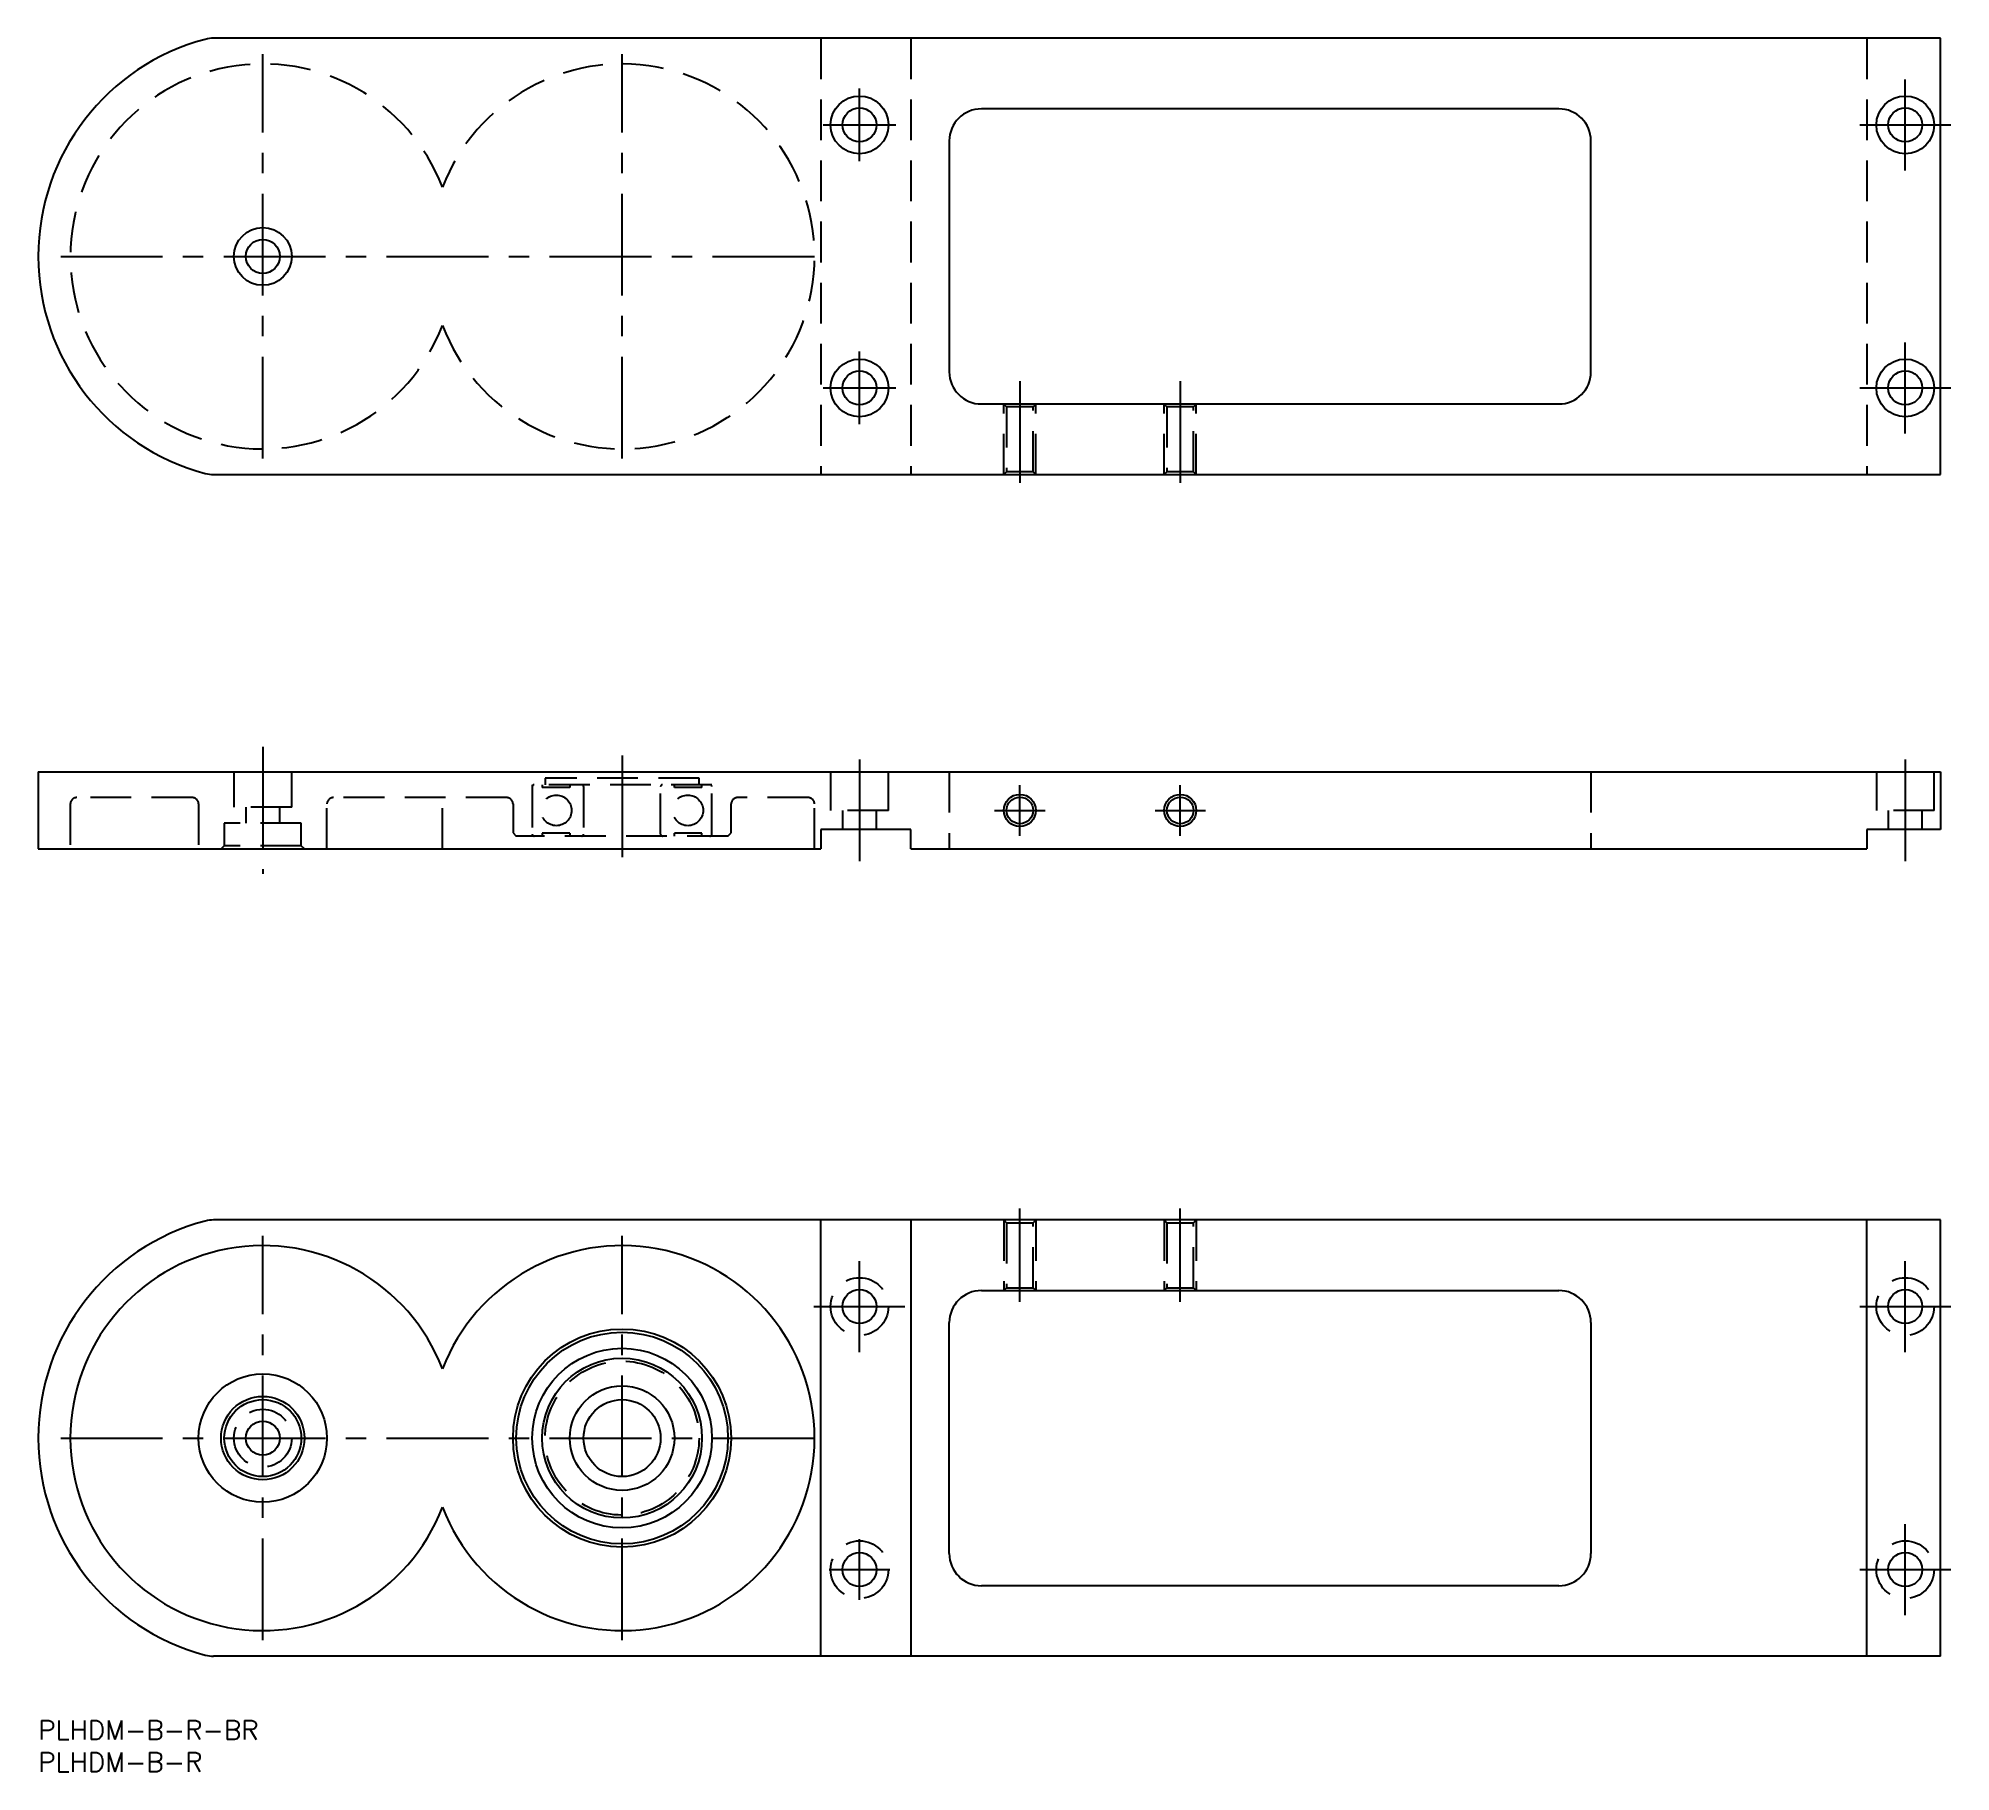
# Model space of a CAD drawing. Extents: x 0 to 298, y -8 to 262.
import ezdxf

# ---------------------------------------------------------------- set-up
doc = ezdxf.new("R2010")
doc.units = 0
doc.header["$LTSCALE"] = 0.5
doc.linetypes.add('CENTER', pattern=[50.8, 31.75, -6.35, 6.35, -6.35])
doc.linetypes.add('DASHED', pattern=[19.05, 12.7, -6.35])
for name, color, linetype in [('MSM_CENTER', 1, 'CENTER'), ('MSM_CONTINUOUS', 7, 'CONTINUOUS'), ('MSM_DASHED', 4, 'DASHED'), ('MSM_NARROW', 5, 'CONTINUOUS'), ('MSM_PART_NUMBER', 7, 'CONTINUOUS')]:
    doc.layers.add(name, color=color, linetype=linetype)
doc.styles.get("Standard").update_dxf_attribs({"font": 'txt.shx', "height": 3, "bigfont": 'bigfont.shx'})

msp = doc.modelspace()

# ---------------------------------------------------------------- linework, layer by layer
at = {"layer": 'MSM_CENTER'}
for p, q in [((35, 196.67), (35, 259.67)), ((91, 196.67), (91, 259.67)), ((128, 243), (128, 254.34)), ((291, 241.58), (291, 255.76)), ((122.33, 248.67), (133.67, 248.67)), ((283.91, 248.67), (298.09, 248.67)), ((3.5, 228.17), (122.5, 228.17)), ((291, 200.58), (291, 214.76)), ((128, 202), (128, 213.34)), ((153, 208.75), (153, 190.6)), ((178, 208.75), (178, 190.6)), ((122.33, 207.67), (133.67, 207.67)), ((283.91, 207.67), (298.09, 207.67)), ((35, 151.73), (35, 131.93)), ((91, 150.4), (91, 132.25)), ((128, 149.75), (128, 133.91)), ((291, 149.75), (291, 133.91)), ((153, 137.89), (153, 145.76)), ((178, 137.89), (178, 145.76)), ((149.06, 141.83), (156.94, 141.83)), ((174.06, 141.83), (181.94, 141.83)), ((153, 65.24), (153, 79.76)), ((178, 65.24), (178, 79.76)), ((35, 12.5), (35, 75.5)), ((91, 12.5), (91, 75.5)), ((128, 57.41), (128, 71.59)), ((291, 57.41), (291, 71.59)), ((120.91, 64.5), (135.09, 64.5)), ((283.91, 64.5), (298.09, 64.5)), ((3.5, 44), (122.5, 44)), ((291, 16.41), (291, 30.59)), ((128, 18.77), (128, 28.23)), ((123.27, 23.5), (132.72, 23.5)), ((283.91, 23.5), (298.09, 23.5))]:
    msp.add_line(p, q, dxfattribs=at)
at = {"layer": 'MSM_CONTINUOUS'}
for p, q in [((296.5, 262.17), (27.32, 262.17)), ((296.5, 194.17), (296.5, 262.17)), ((237, 251.17), (147, 251.17)), ((142, 246.17), (142, 210.17)), ((242, 210.17), (242, 246.17)), ((147, 205.17), (237, 205.17)), ((27.32, 194.17), (296.5, 194.17)), ((0, 147.83), (0, 135.83)), ((0, 147.83), (296.5, 147.83)), ((296.5, 147.83), (296.5, 138.83)), ((122, 138.83), (122, 135.83)), ((136, 138.83), (122, 138.83)), ((136, 135.83), (136, 138.83)), ((285, 138.83), (285, 135.83)), ((296.5, 138.83), (285, 138.83)), ((0, 135.83), (122, 135.83)), ((136, 135.83), (285, 135.83)), ((296.5, 78), (27.32, 78)), ((122, 10), (122, 78)), ((136, 78), (136, 10)), ((285, 10), (285, 78)), ((296.5, 10), (296.5, 78)), ((147, 67), (237, 67)), ((142, 26), (142, 62)), ((242, 62), (242, 26)), ((237, 21), (147, 21)), ((296.5, 10), (27.32, 10))]:
    msp.add_line(p, q, dxfattribs=at)
for centre, radius in [((128, 248.67), 4.5), ((128, 248.67), 2.65), ((291, 248.67), 4.5), ((291, 248.67), 2.65), ((35, 228.17), 4.5), ((35, 228.17), 2.65), ((128, 207.67), 4.5), ((291, 207.67), 4.5), ((128, 207.67), 2.65), ((291, 207.67), 2.65), ((153, 141.83), 2.07), ((178, 141.83), 2.07), ((128, 64.5), 2.65), ((291, 64.5), 2.65), ((91, 44), 17), ((91, 44), 16.5), ((91, 44), 14), ((35, 44), 10), ((91, 44), 12.45), ((91, 44), 8.15), ((35, 44), 6.5), ((35, 44), 6), ((91, 44), 6), ((35, 44), 2.65), ((128, 23.5), 2.65), ((291, 23.5), 2.65)]:
    msp.add_circle(centre, radius, dxfattribs=at)
for centre, radius, start, end in [((35, 228.17), 35, 104.8351, 255.1649), ((27.32, 257.17), 5, 90, 104.8351), ((147, 246.17), 5, 90, 180), ((237, 246.17), 5, 0, 90), ((147, 210.17), 5, 180, 270), ((237, 210.17), 5, 270, 0), ((27.32, 199.17), 5, 255.1649, 270), ((35, 44), 35, 104.8351, 255.1649), ((27.32, 73), 5, 90, 104.8351), ((35, 44), 30, 21.0395, 338.9605), ((91, 44), 30, 201.0395, 158.9605), ((147, 62), 5, 90, 180), ((237, 62), 5, 0, 90), ((147, 26), 5, 180, 270), ((237, 26), 5, 270, 0), ((27.32, 15), 5, 255.1649, 270)]:
    msp.add_arc(centre, radius, start, end, dxfattribs=at)
at = {"layer": 'MSM_DASHED'}
for p, q in [((122, 262.17), (122, 194.17)), ((136, 262.17), (136, 194.17)), ((285, 262.17), (285, 194.17)), ((150.5, 205.17), (150.93, 204.74)), ((150.5, 194.17), (150.5, 205.17)), ((150.93, 204.74), (150.93, 194.61)), ((155.07, 204.74), (150.93, 204.74)), ((155.07, 204.74), (155.5, 205.17)), ((155.07, 194.61), (155.07, 204.74)), ((155.5, 194.17), (155.5, 205.17)), ((175.5, 205.17), (175.93, 204.74)), ((175.5, 194.17), (175.5, 205.17)), ((175.93, 204.74), (175.93, 194.61)), ((180.07, 204.74), (175.93, 204.74)), ((180.07, 204.74), (180.5, 205.17)), ((180.07, 194.61), (180.07, 204.74)), ((180.5, 194.17), (180.5, 205.17)), ((150.93, 194.61), (150.5, 194.17)), ((155.07, 194.61), (150.93, 194.61)), ((155.5, 194.17), (155.07, 194.61)), ((175.93, 194.61), (175.5, 194.17)), ((180.07, 194.61), (175.93, 194.61)), ((180.5, 194.17), (180.07, 194.61)), ((30.5, 147.83), (30.5, 142.33)), ((39.5, 142.33), (39.5, 147.83)), ((79, 146.83), (79, 145.83)), ((103, 146.83), (79, 146.83)), ((103, 145.83), (103, 146.83)), ((123.5, 147.83), (123.5, 141.83)), ((132.5, 141.83), (132.5, 147.83)), ((142, 147.83), (142, 135.83)), ((242, 147.83), (242, 135.83)), ((286.5, 147.83), (286.5, 141.83)), ((295.5, 141.83), (295.5, 147.83)), ((24, 143.83), (6, 143.83)), ((73, 143.83), (46, 143.83)), ((63, 135.83), (63, 143.83)), ((77, 145.83), (77, 137.83)), ((105, 145.83), (77, 145.83)), ((77, 145.53), (77, 138.13)), ((78.55, 145.83), (78.55, 145.39)), ((82.85, 145.39), (78.55, 145.39)), ((82.85, 145.83), (82.85, 145.39)), ((85, 145.53), (85, 138.13)), ((97, 138.13), (97, 145.53)), ((99.15, 145.39), (99.15, 145.83)), ((103.45, 145.39), (99.15, 145.39)), ((103.45, 145.39), (103.45, 145.83)), ((105, 137.83), (105, 145.83)), ((105, 138.13), (105, 145.53)), ((120, 143.83), (109, 143.83)), ((5, 142.83), (5, 135.83)), ((25, 142.83), (25, 135.83)), ((39.5, 142.33), (30.5, 142.33)), ((32.35, 142.33), (32.35, 139.83)), ((37.65, 139.83), (37.65, 142.33)), ((45, 135.83), (45, 142.83)), ((74, 142.83), (74, 138.33)), ((108, 138.33), (108, 142.83)), ((121, 135.83), (121, 142.83)), ((132.5, 141.83), (123.5, 141.83)), ((125.35, 141.83), (125.35, 138.83)), ((130.65, 138.83), (130.65, 141.83)), ((295.5, 141.83), (286.5, 141.83)), ((288.35, 141.83), (288.35, 138.83)), ((293.65, 138.83), (293.65, 141.83)), ((29, 139.83), (29, 136.33)), ((41, 139.83), (29, 139.83)), ((41, 136.33), (41, 139.83)), ((74, 138.33), (74.5, 137.83)), ((107.5, 137.83), (74.5, 137.83)), ((82.85, 138.26), (78.55, 138.26)), ((78.55, 138.26), (78.55, 137.83)), ((82.85, 138.26), (82.85, 137.83)), ((99.15, 137.83), (99.15, 138.26)), ((103.45, 138.26), (99.15, 138.26)), ((103.45, 137.83), (103.45, 138.26)), ((107.5, 137.83), (108, 138.33)), ((29, 136.33), (28.5, 135.83)), ((41, 136.33), (29, 136.33)), ((41.5, 135.83), (41, 136.33)), ((150.5, 78), (150.93, 77.57)), ((150.5, 78), (150.5, 67)), ((150.93, 77.57), (150.93, 67.43)), ((150.93, 77.57), (155.07, 77.57)), ((155.07, 77.57), (155.5, 78)), ((155.07, 67.43), (155.07, 77.57)), ((155.5, 78), (155.5, 67)), ((175.5, 78), (175.93, 77.57)), ((175.5, 78), (175.5, 67)), ((175.93, 77.57), (175.93, 67.43)), ((175.93, 77.57), (180.07, 77.57)), ((180.07, 77.57), (180.5, 78)), ((180.07, 67.43), (180.07, 77.57)), ((180.5, 78), (180.5, 67)), ((150.93, 67.43), (150.5, 67)), ((150.93, 67.43), (155.07, 67.43)), ((155.5, 67), (155.07, 67.43)), ((175.93, 67.43), (175.5, 67)), ((175.93, 67.43), (180.07, 67.43)), ((180.5, 67), (180.07, 67.43))]:
    msp.add_line(p, q, dxfattribs=at)
for centre, radius in [((80.75, 141.83), 2.38), ((101.25, 141.83), 2.38), ((128, 64.5), 4.5), ((291, 64.5), 4.5), ((91, 44), 12), ((35, 44), 4.5), ((128, 23.5), 4.5), ((291, 23.5), 4.5)]:
    msp.add_circle(centre, radius, dxfattribs=at)
for centre, radius, start, end in [((35, 228.17), 30, 21.0395, 338.9605), ((91, 228.17), 30, 201.0395, 158.9605), ((6, 142.83), 1, 90, 180), ((24, 142.83), 1, 0, 90), ((46, 142.83), 1, 90, 180), ((73, 142.83), 1, 0, 90), ((77.3, 145.53), 0.3, 90, 180), ((84.7, 145.53), 0.3, 0, 90), ((97.3, 145.53), 0.3, 90, 180), ((104.7, 145.53), 0.3, 0, 90), ((109, 142.83), 1, 90, 180), ((120, 142.83), 1, 0, 90), ((77.3, 138.13), 0.3, 180, 270), ((84.7, 138.13), 0.3, 270, 0), ((97.3, 138.13), 0.3, 180, 270), ((104.7, 138.13), 0.3, 270, 0)]:
    msp.add_arc(centre, radius, start, end, dxfattribs=at)
at = {"layer": 'MSM_NARROW'}
for centre in [(153, 141.83), (178, 141.83)]:
    msp.add_circle(centre, 2.5, dxfattribs=at)

# ---------------------------------------------------------------- texts
at = {"layer": 'MSM_PART_NUMBER'}
for s, p in [('PLHDM-B-R-BR', (0, -3)), ('PLHDM-B-R', (0, -8))]:
    msp.add_text(s, height=3, dxfattribs=at).set_placement(p)

doc.saveas('drawing.dxf')
